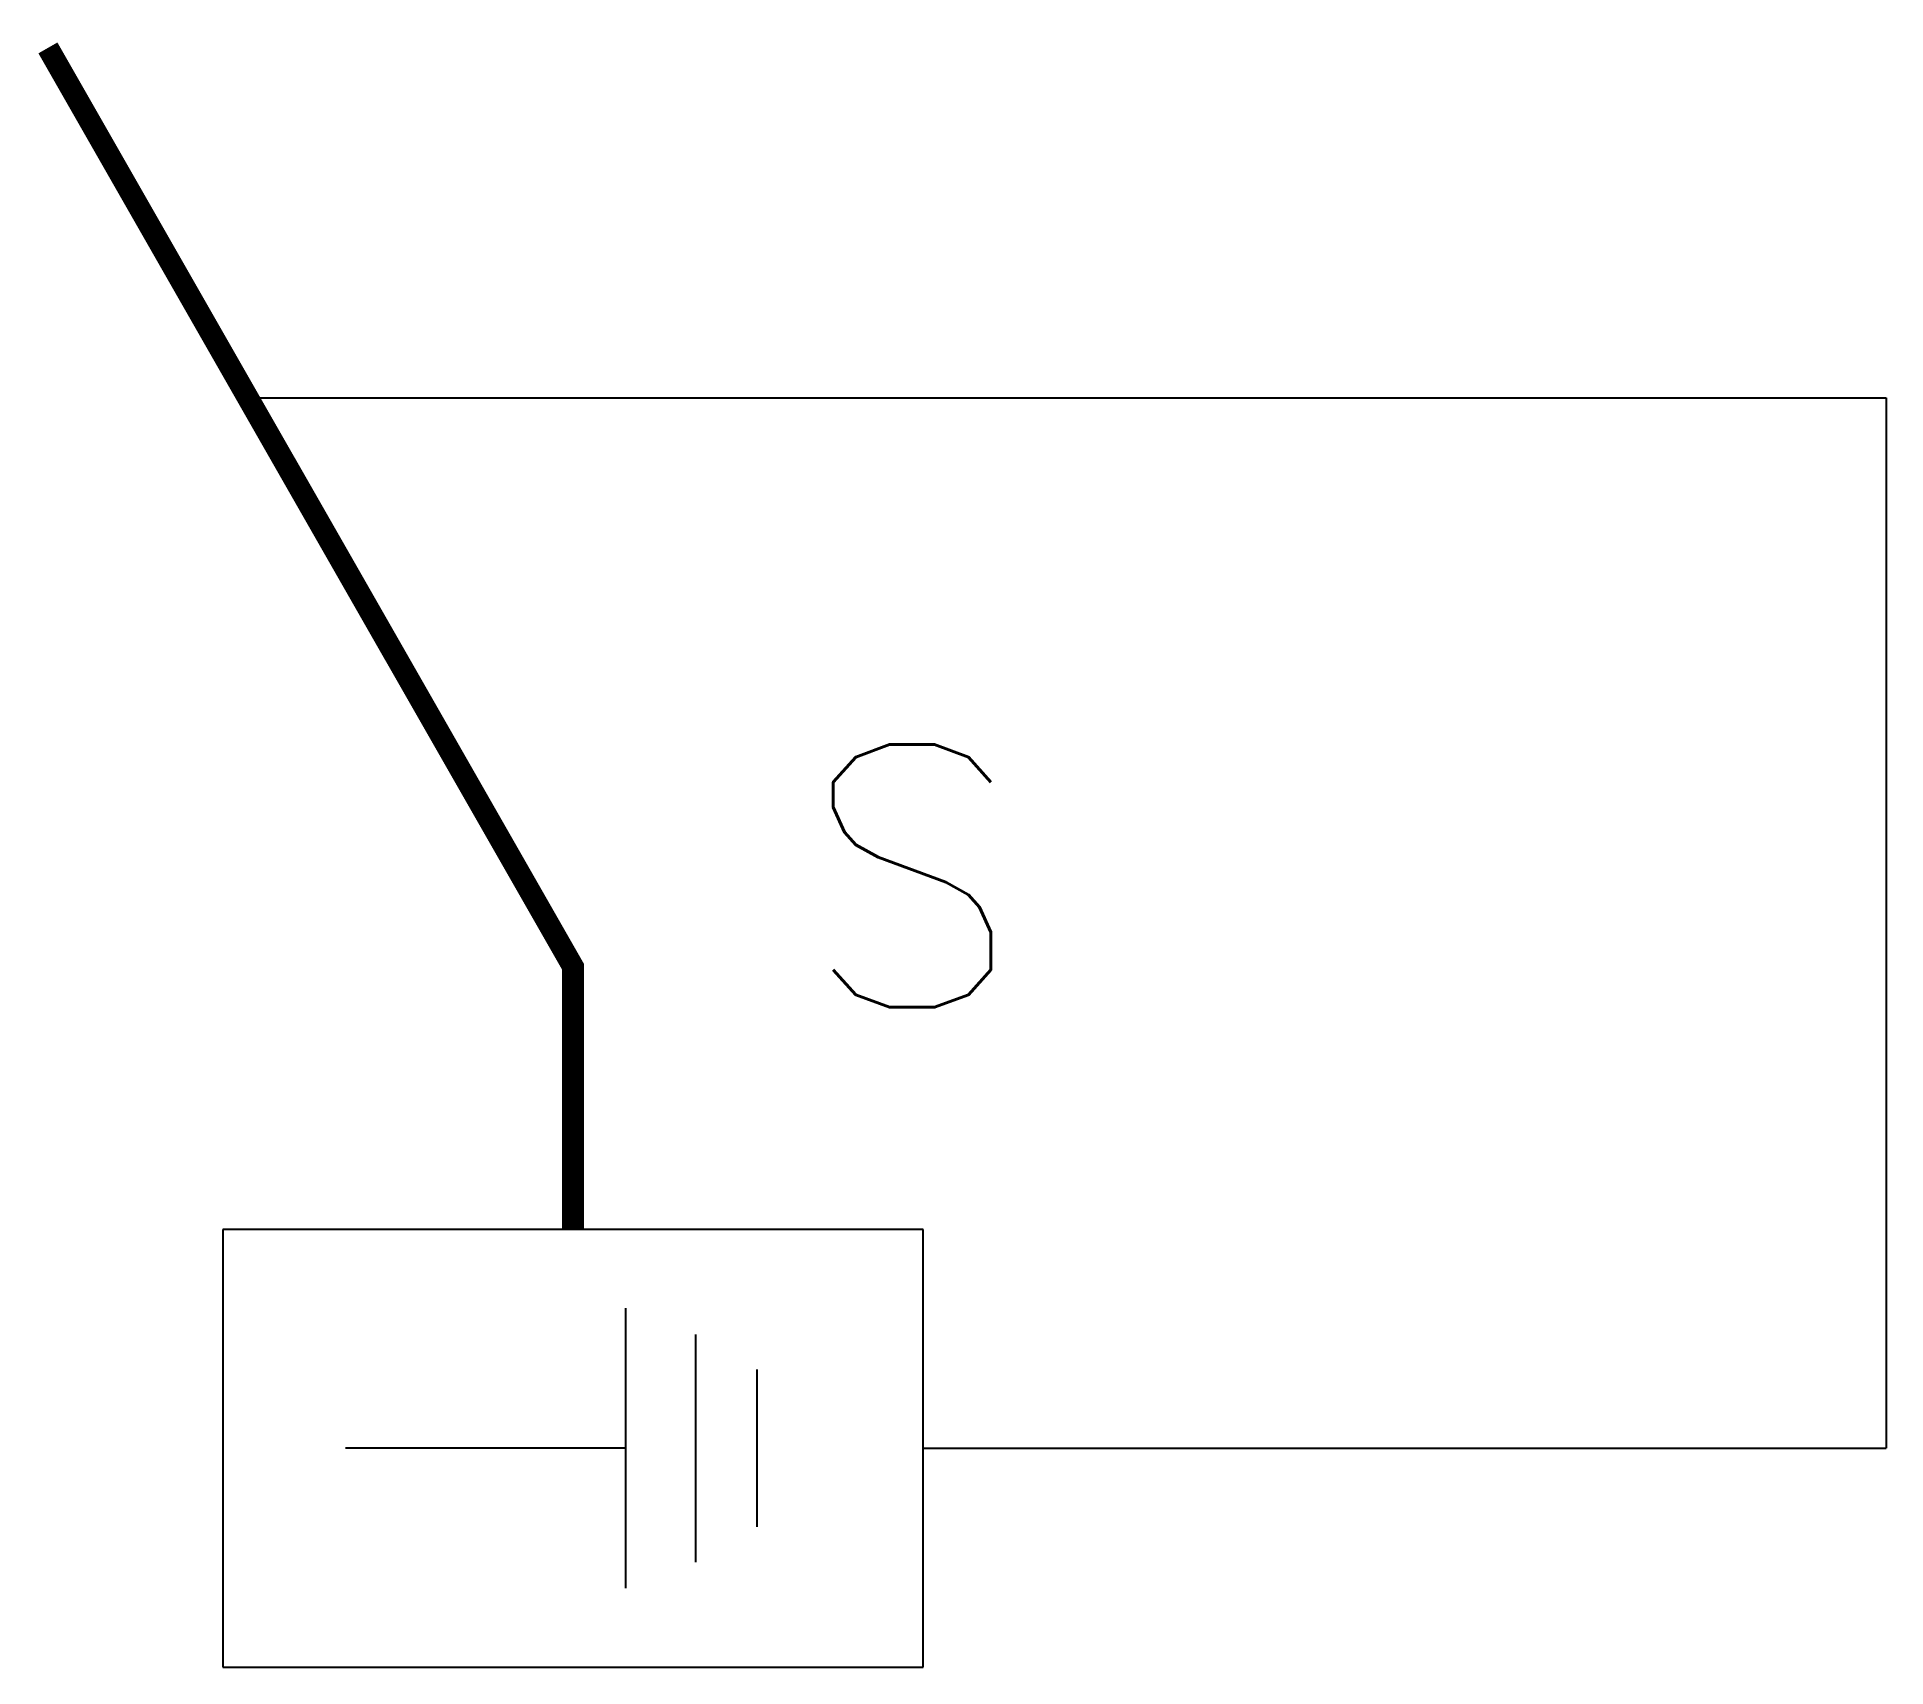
# Model space of a CAD drawing. Extents: x 733.9 to 755, y 385 to 403.6.
import ezdxf

# ---------------------------------------------------------------- set-up
doc = ezdxf.new("R2010")
doc.units = 0
doc.header["$LTSCALE"] = 10
doc.linetypes.add('HIDDEN', pattern=[0])
doc.layers.get('0').update_dxf_attribs({"linetype": 'CONTINUOUS'})
doc.styles.get("Standard").update_dxf_attribs({"font": 'simplex'})

msp = doc.modelspace()

# ---------------------------------------------------------------- linework, layer by layer
at = {"color": 0, "linetype": 'HIDDEN'}
for p, q in [((736.337, 399.5), (755, 399.5)), ((755, 399.5), (755, 387.5)), ((744, 387.5), (755, 387.5))]:
    msp.add_line(p, q, dxfattribs=at)
at = {"color": 0}
for p, q in [((744, 390), (736, 390)), ((736, 390), (736, 385)), ((744, 385), (744, 390)), ((740.6, 389.1), (740.6, 385.9)), ((741.4, 388.8), (741.4, 386.2)), ((742.1, 388.4), (742.1, 386.6)), ((740.6, 387.5), (737.4, 387.5)), ((736, 385), (744, 385))]:
    msp.add_line(p, q, dxfattribs=at)
at = {"color": 0, "const_width": 0.25}
msp.add_lwpolyline([(734, 403.5), (740, 393), (740, 390)], dxfattribs=at)

# ---------------------------------------------------------------- texts
at = {"color": 0}
msp.add_text('S', height=3, dxfattribs=at).set_placement((742.587, 392.539))

doc.saveas('drawing.dxf')
